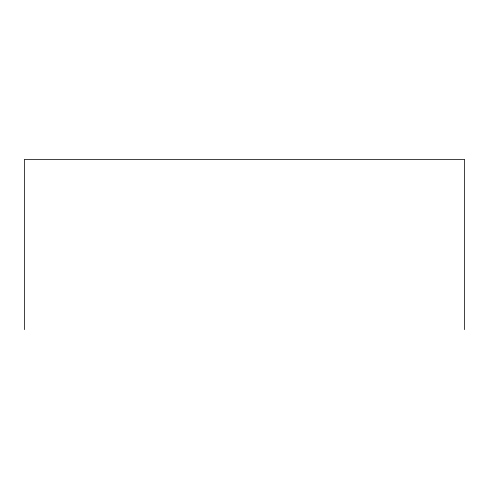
<?xml version="1.0" encoding="UTF-8"?>
<svg xmlns="http://www.w3.org/2000/svg" width="489" height="489" viewBox="0 0 489 489"><rect width="100%" height="100%" fill="white"/><g stroke="black" fill="none" stroke-linecap="round" stroke-linejoin="round"><path stroke-width="0.73" d="M464.55 329.629L464.55 159.371L24.45 159.371L24.45 329.629"/></g></svg>
